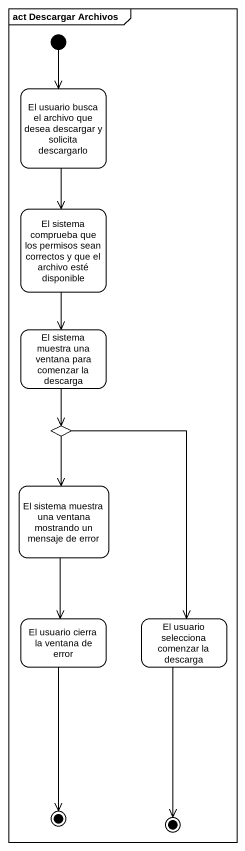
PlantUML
@startuml
mainframe act Descargar Archivos
hide empty description
state "El usuario busca el archivo que desea descargar y solicita descargarlo" as El_usuario_busca_el_archivo
state "El sistema comprueba que los permisos sean correctos y que el archivo esté disponible" as El_sistema_comprueba_que
state "El sistema muestra una ventana para comenzar la descarga" as El_sistema_muestra_una
state choice1 <<choice>>
state "El sistema muestra una ventana mostrando un mensaje de error" as El_sistema_muestra_una_2
state "El usuario cierra la ventana de error" as El_usuario_cierra_la
state "El usuario selecciona comenzar la descarga" as El_usuario_selecciona
state final1 <<end>>
state final2 <<end>>
[*] --> El_usuario_busca_el_archivo
El_usuario_busca_el_archivo --> El_sistema_comprueba_que
El_sistema_comprueba_que --> El_sistema_muestra_una
El_sistema_muestra_una --> choice1
choice1 --> El_sistema_muestra_una_2
choice1 --> El_usuario_selecciona
El_sistema_muestra_una_2 --> El_usuario_cierra_la
El_usuario_cierra_la --> final1
El_usuario_selecciona --> final2
@enduml
